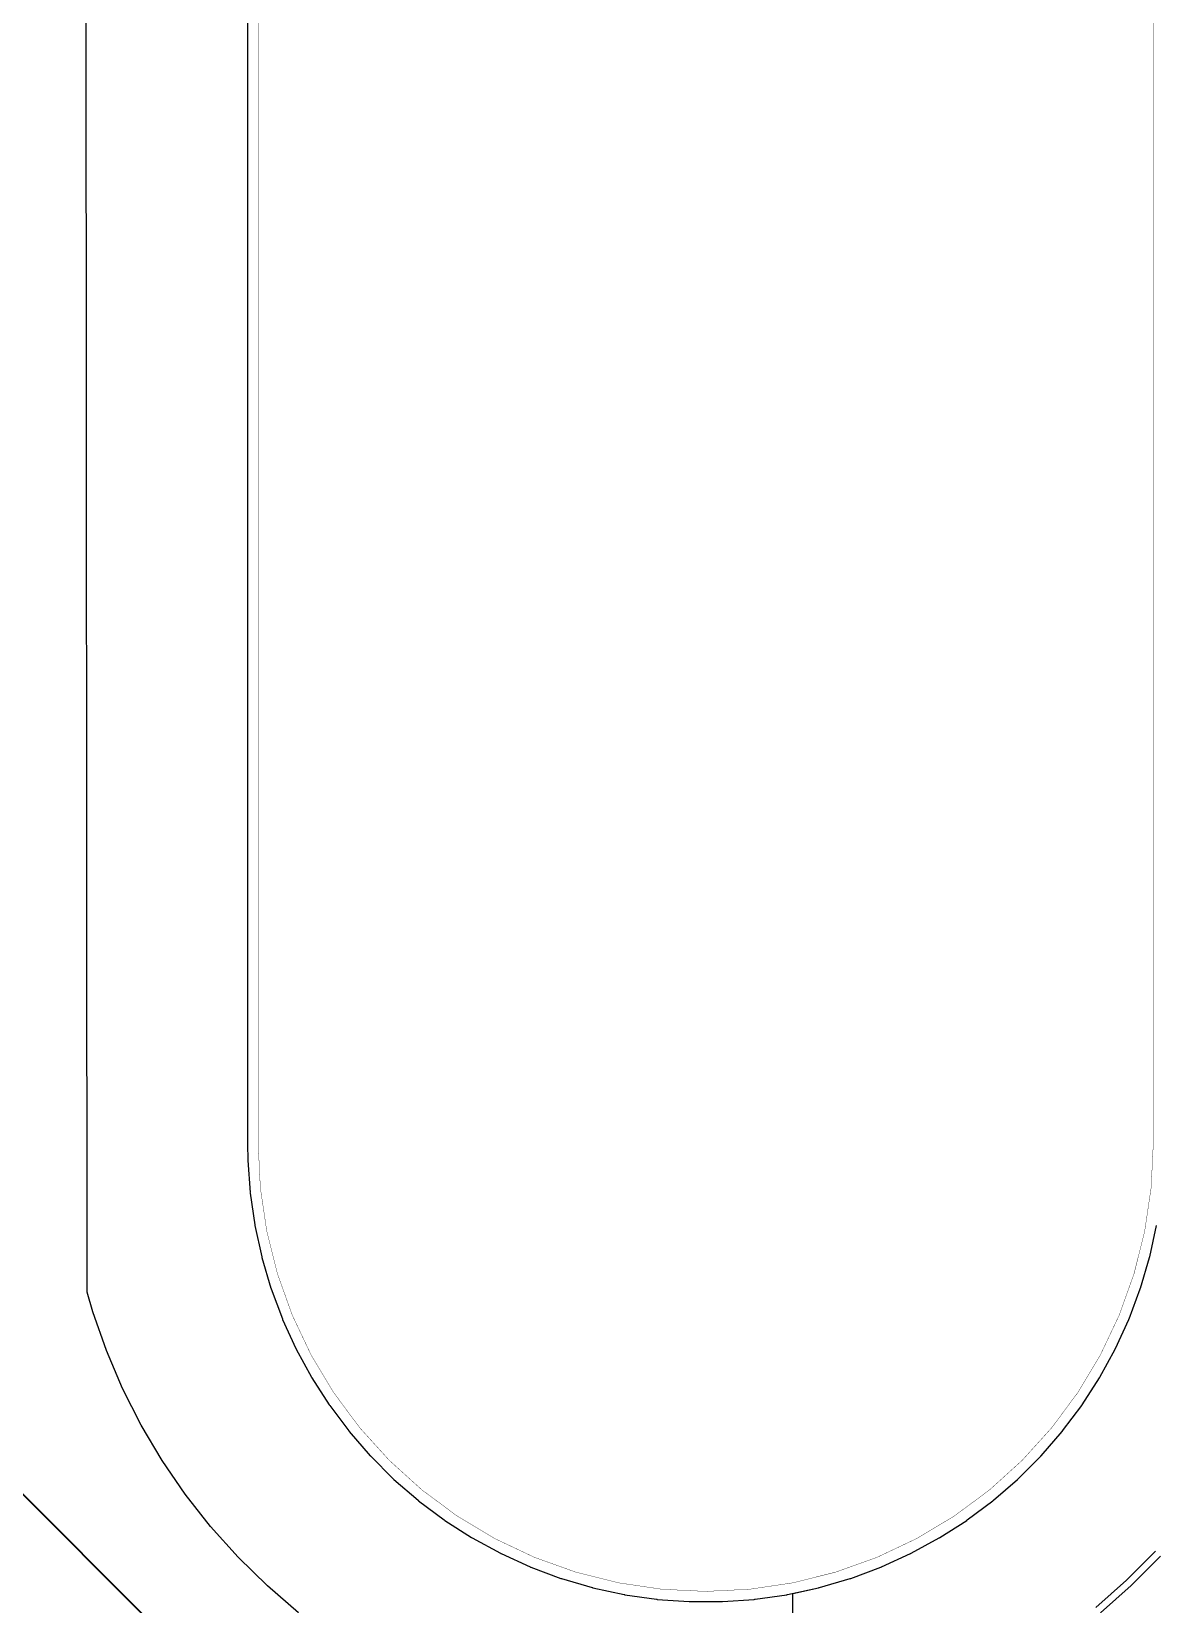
# Model space of a CAD drawing. Header units: inches. Extents: x 0 to 207, y -1 to 213.
# Drawn here: x 1.545 to 3.175, y 0.792 to 3.075 of the extents above; entities that cross this region are included whole.
import ezdxf

# ---------------------------------------------------------------- set-up
doc = ezdxf.new("R2010")
doc.units = ezdxf.units.IN
doc.header["$MEASUREMENT"] = 0
for name, color, linetype in [('Board Outline', 216, 'Continuous'), ('Bottom Layer', 5, 'Continuous'), ('Top Layer', 1, 'Continuous')]:
    doc.layers.add(name, color=color, linetype=linetype)

msp = doc.modelspace()

# ---------------------------------------------------------------- linework, layer by layer
at = {"layer": 'Board Outline', "const_width": 0.0005}
for points in [[(1.8740159, 1.46063), (1.8740159, 3.984252)], [(1.8740159, 1.46063), (1.8740159, 3.984252)], [(1.8740159, 1.46063), (1.8740159, 3.984252)], [(1.8740159, 1.46063), (1.8740159, 3.984252)], [(3.1732285, 1.46063), (3.1732285, 3.984252)], [(3.1732285, 1.46063), (3.1732285, 3.984252)], [(3.1732285, 1.46063), (3.1732285, 3.984252)], [(3.1732285, 1.46063), (3.1732285, 3.984252)]]:
    msp.add_lwpolyline(points, dxfattribs=at)
at = {"layer": 'Board Outline', "const_width": 0.00025}
for points in [[(1.8738909, 1.46063, 1), (1.8741409, 1.46063, 1)], [(1.8738909, 1.46063, 1), (1.8741409, 1.46063, 1)], [(1.8738909, 1.46063, 1), (1.8741409, 1.46063, 1)], [(1.8738909, 1.46063, 1), (1.8741409, 1.46063, 1)], [(1.8738909, 1.46063, 1), (1.8741409, 1.46063, 1)], [(1.8738909, 1.46063, 1), (1.8741409, 1.46063, 1)], [(1.8738909, 1.46063, 1), (1.8741409, 1.46063, 1)], [(1.8738909, 1.46063, 1), (1.8741409, 1.46063, 1)], [(3.1731035, 1.46063, 1), (3.1733535, 1.46063, 1)], [(3.1731035, 1.46063, 1), (3.1733535, 1.46063, 1)], [(3.1731035, 1.46063, 1), (3.1733535, 1.46063, 1)], [(3.1731035, 1.46063, 1), (3.1733535, 1.46063, 1)], [(3.1731035, 1.46063, 1), (3.1733535, 1.46063, 1)], [(3.1731035, 1.46063, 1), (3.1733535, 1.46063, 1)], [(3.1731035, 1.46063, 1), (3.1733535, 1.46063, 1)], [(3.1731035, 1.46063, 1), (3.1733535, 1.46063, 1)]]:
    msp.add_lwpolyline(points, format="xyb", close=True, dxfattribs=at)
at = {"layer": 'Board Outline', "const_width": 0.0005}
msp.add_lwpolyline([(3.1732285, 1.46063, -0.9999999999999999), (1.8740159, 1.46063)], format="xyb", dxfattribs=at)
msp.add_lwpolyline([(3.1732285, 1.46063, -0.9999999999999999), (1.8740159, 1.46063)], format="xyb", dxfattribs=at)
msp.add_lwpolyline([(3.1732285, 1.46063, -0.9999999999999999), (1.8740159, 1.46063)], format="xyb", dxfattribs=at)
msp.add_lwpolyline([(3.1732285, 1.46063, -0.9999999999999999), (1.8740159, 1.46063)], format="xyb", dxfattribs=at)
at = {"layer": 'Bottom Layer'}
for p, q in [((3.1679938, 1.2967272), (3.1778509, 1.3420394)), ((3.1546593, 1.2511759), (3.1677238, 1.2956694)), ((3.1677238, 1.2956694), (3.1677731, 1.2962201)), ((3.1677731, 1.2962201), (3.1679938, 1.2967272)), ((3.1381092, 1.2066919), (3.1543145, 1.25014)), ((3.1543145, 1.25014), (3.1544029, 1.2506858)), ((3.1544029, 1.2506858), (3.1546593, 1.2511759)), ((3.1184279, 1.1635019), (3.1376914, 1.2056833)), ((3.1376914, 1.2056833), (3.1378186, 1.2062214)), ((3.1378186, 1.2062214), (3.1381092, 1.2066919)), ((3.0957155, 1.121826), (3.1179392, 1.1625256)), ((3.1179392, 1.1625256), (3.1181044, 1.1630533)), ((3.1181044, 1.1630533), (3.1184279, 1.1635019)), ((3.0700879, 1.0818766), (3.0951585, 1.1208871)), ((3.0951585, 1.1208871), (3.095361, 1.1214018)), ((3.095361, 1.1214018), (3.0957155, 1.121826)), ((3.0416756, 1.0438571), (3.0694653, 1.0809798)), ((3.0694653, 1.0809798), (3.069704, 1.0814788)), ((3.069704, 1.0814788), (3.0700879, 1.0818766)), ((1.4267717, 1.0568503), (2.0625984, 0.4210236)), ((3.0106233, 1.0079615), (3.0409905, 1.043007)), ((3.0409905, 1.043007), (3.0412641, 1.0434875)), ((3.0412641, 1.0434875), (3.0416756, 1.0438571)), ((2.9770896, 0.9743727), (3.0098794, 1.0071625)), ((3.0098794, 1.0071625), (3.0101866, 1.0076223)), ((3.0101866, 1.0076223), (3.0106233, 1.0079615)), ((2.9412451, 0.9432616), (2.9762906, 0.9736288)), ((2.9762906, 0.9736288), (2.9766298, 0.9740655)), ((2.9766298, 0.9740655), (2.9770896, 0.9743727)), ((2.9032723, 0.9147868), (2.940395, 0.9425765)), ((2.940395, 0.9425765), (2.9407646, 0.942988)), ((2.9407646, 0.942988), (2.9412451, 0.9432616)), ((2.863365, 0.8890936), (2.9023755, 0.9141641)), ((2.9023755, 0.9141641), (2.9027735, 0.9145482)), ((2.9027735, 0.9145482), (2.9032723, 0.9147868)), ((2.8217265, 0.8663129), (2.8624261, 0.8885366)), ((2.8624261, 0.8885366), (2.8628502, 0.8888911)), ((2.8628502, 0.8888911), (2.863365, 0.8890936)), ((2.734112, 0.8299376), (2.7775602, 0.8461429)), ((2.7775602, 0.8461429), (2.7780307, 0.8464335)), ((2.7780307, 0.8464335), (2.7785688, 0.8465607)), ((2.7785688, 0.8465607), (2.8207502, 0.8658242)), ((2.8207502, 0.8658242), (2.8211987, 0.8661476)), ((2.8211987, 0.8661476), (2.8217265, 0.8663129)), ((2.6885827, 0.8165283), (2.7330762, 0.8295928)), ((2.7330762, 0.8295928), (2.7335663, 0.8298492)), ((2.7335663, 0.8298492), (2.734112, 0.8299376)), ((2.6501969, 0.8081381), (2.6875249, 0.8162583)), ((2.6501969, -0.4726771), (2.6501969, 0.8081381)), ((2.6875249, 0.8162583), (2.688032, 0.816479)), ((2.688032, 0.816479), (2.6885827, 0.8165283))]:
    msp.add_line(p, q, dxfattribs=at)
at = {"layer": 'Top Layer'}
for p, q in [((1.8587223, 3.5145275), (1.8587225, 1.46063)), ((1.6257643, 1.2454991), (1.6240369, 3.4299486)), ((1.8587225, 1.46063), (1.8587496, 1.4604938)), ((1.8587496, 1.4604938), (1.8587249, 1.460357)), ((1.8587249, 1.460357), (1.8591388, 1.437171)), ((1.8591388, 1.437171), (1.8592271, 1.4367649)), ((1.8592271, 1.4367649), (1.8591754, 1.4363529)), ((1.8591754, 1.4363529), (1.8624835, 1.3900993)), ((1.8624835, 1.3900993), (1.8626298, 1.389566)), ((1.8626298, 1.389566), (1.8626002, 1.3890138)), ((1.8626002, 1.3890138), (1.8691996, 1.3431139)), ((1.8691996, 1.3431139), (1.8693835, 1.3425925)), ((1.8693835, 1.3425925), (1.8693934, 1.3420395)), ((1.8693934, 1.3420395), (1.8792505, 1.2967272)), ((3.1679938, 1.2967272), (3.1778509, 1.3420394)), ((1.8792505, 1.2967272), (1.8794712, 1.2962201)), ((1.8794712, 1.2962201), (1.8795205, 1.2956694)), ((1.8795205, 1.2956694), (1.892585, 1.2511759)), ((3.1546593, 1.2511759), (3.1677238, 1.2956694)), ((3.1677238, 1.2956694), (3.1677731, 1.2962201)), ((3.1677731, 1.2962201), (3.1679938, 1.2967272)), ((1.6338371, 1.2167904), (1.6257643, 1.2454991)), ((1.892585, 1.2511759), (1.8928414, 1.2506858)), ((1.8928414, 1.2506858), (1.8929298, 1.2501401)), ((1.8929298, 1.2501401), (1.9091351, 1.2066919)), ((3.1381092, 1.2066919), (3.1543145, 1.25014)), ((3.1543145, 1.25014), (3.1544029, 1.2506858)), ((3.1544029, 1.2506858), (3.1546593, 1.2511759)), ((1.6536877, 1.1605463), (1.6338371, 1.2167904)), ((1.9091351, 1.2066919), (1.9094257, 1.2062214)), ((1.9094257, 1.2062214), (1.9095529, 1.2056833)), ((1.9095529, 1.2056833), (1.9288164, 1.1635019)), ((3.1184279, 1.1635019), (3.1376914, 1.2056833)), ((3.1376914, 1.2056833), (3.1378186, 1.2062214)), ((3.1378186, 1.2062214), (3.1381092, 1.2066919)), ((1.677159, 1.1057144), (1.6536877, 1.1605463)), ((1.9288164, 1.1635019), (1.9291398, 1.1630534)), ((1.9291398, 1.1630534), (1.9293051, 1.1625256)), ((1.9293051, 1.1625256), (1.9515288, 1.121826)), ((3.0957155, 1.121826), (3.1179392, 1.1625256)), ((3.1179392, 1.1625256), (3.1181044, 1.1630533)), ((3.1181044, 1.1630533), (3.1184279, 1.1635019)), ((1.9515288, 1.121826), (1.9518833, 1.1214019)), ((1.9518833, 1.1214019), (1.9520858, 1.1208871)), ((1.9520858, 1.1208871), (1.9771563, 1.0818766)), ((3.0700879, 1.0818766), (3.0951585, 1.1208871)), ((3.0951585, 1.1208871), (3.095361, 1.1214018)), ((3.095361, 1.1214018), (3.0957155, 1.121826)), ((1.7041513, 1.0525274), (1.677159, 1.1057144)), ((1.9771563, 1.0818766), (1.9775404, 1.0814786)), ((1.9775404, 1.0814786), (1.977779, 1.0809798)), ((1.977779, 1.0809798), (2.0055687, 1.0438571)), ((3.0416756, 1.0438571), (3.0694653, 1.0809798)), ((3.0694653, 1.0809798), (3.069704, 1.0814788)), ((3.069704, 1.0814788), (3.0700879, 1.0818766)), ((1.4285589, 1.0560472), (1.9930314, 0.4915749)), ((1.7345501, 1.0012111), (1.7041513, 1.0525274)), ((2.0055687, 1.0438571), (2.0059802, 1.0434875)), ((2.0059802, 1.0434875), (2.0062538, 1.043007)), ((2.0062538, 1.043007), (2.036621, 1.0079615)), ((3.0106233, 1.0079615), (3.0409905, 1.043007)), ((3.0409905, 1.043007), (3.0412641, 1.0434875)), ((3.0412641, 1.0434875), (3.0416756, 1.0438571)), ((2.036621, 1.0079615), (2.0370577, 1.0076223)), ((2.0370577, 1.0076223), (2.0373649, 1.0071625)), ((2.0373649, 1.0071625), (2.0701547, 0.9743727)), ((2.9770896, 0.9743727), (3.0098794, 1.0071625)), ((3.0098794, 1.0071625), (3.0101866, 1.0076223)), ((3.0101866, 1.0076223), (3.0106233, 1.0079615)), ((1.7682262, 0.9519835), (1.7345501, 1.0012111)), ((2.0701547, 0.9743727), (2.0706145, 0.9740655)), ((2.0706145, 0.9740655), (2.0709537, 0.9736288)), ((2.0709537, 0.9736288), (2.1059992, 0.9432616)), ((2.9412451, 0.9432616), (2.9762906, 0.9736288)), ((2.9762906, 0.9736288), (2.9766298, 0.9740655)), ((2.9766298, 0.9740655), (2.9770896, 0.9743727)), ((1.8050367, 0.9050535), (1.7682262, 0.9519835)), ((2.1059992, 0.9432616), (2.1064797, 0.942988)), ((2.1064797, 0.942988), (2.1068493, 0.9425765)), ((2.1068493, 0.9425765), (2.143972, 0.9147868)), ((2.9032723, 0.9147868), (2.940395, 0.9425765)), ((2.940395, 0.9425765), (2.9407646, 0.942988)), ((2.9407646, 0.942988), (2.9412451, 0.9432616)), ((2.143972, 0.9147868), (2.144471, 0.9145481)), ((2.144471, 0.9145481), (2.1448688, 0.9141642)), ((2.1448688, 0.9141642), (2.1838793, 0.8890936)), ((2.863365, 0.8890936), (2.9023755, 0.9141641)), ((2.9023755, 0.9141641), (2.9027735, 0.9145482)), ((2.9027735, 0.9145482), (2.9032723, 0.9147868)), ((1.8448254, 0.8606203), (1.8050367, 0.9050535)), ((2.1838793, 0.8890936), (2.184394, 0.8888911)), ((2.184394, 0.8888911), (2.1848182, 0.8885366)), ((2.1848182, 0.8885366), (2.2255178, 0.8663129)), ((2.8217265, 0.8663129), (2.8624261, 0.8885366)), ((2.8624261, 0.8885366), (2.8628502, 0.8888911)), ((2.8628502, 0.8888911), (2.863365, 0.8890936)), ((3.1766057, 0.8695696), (3.1345727, 0.8272533)), ((1.8874232, 0.8188727), (1.8448254, 0.8606203)), ((2.2255178, 0.8663129), (2.2260455, 0.8661477)), ((2.2260455, 0.8661477), (2.2264941, 0.8658242)), ((2.2264941, 0.8658242), (2.2686755, 0.8465607)), ((2.2686755, 0.8465607), (2.2692136, 0.8464335)), ((2.2692136, 0.8464335), (2.2696841, 0.8461429)), ((2.2696841, 0.8461429), (2.3131322, 0.8299376)), ((2.734112, 0.8299376), (2.7775602, 0.8461429)), ((2.7775602, 0.8461429), (2.7780307, 0.8464335)), ((2.7780307, 0.8464335), (2.7785688, 0.8465607)), ((2.7785688, 0.8465607), (2.8207502, 0.8658242)), ((2.8207502, 0.8658242), (2.8211987, 0.8661476)), ((2.8211987, 0.8661476), (2.8217265, 0.8663129)), ((3.1418065, 0.820068), (3.1838395, 0.8623843)), ((2.3131322, 0.8299376), (2.313678, 0.8298492)), ((2.313678, 0.8298492), (2.3141681, 0.8295928)), ((2.3141681, 0.8295928), (2.3586616, 0.8165283)), ((2.6885827, 0.8165283), (2.7330762, 0.8295928)), ((2.7330762, 0.8295928), (2.7335663, 0.8298492)), ((2.7335663, 0.8298492), (2.734112, 0.8299376)), ((3.1345727, 0.8272533), (3.0898732, 0.7877641)), ((1.9326494, 0.7799878), (1.8874232, 0.8188727)), ((2.3586616, 0.8165283), (2.3592123, 0.816479)), ((2.3592123, 0.816479), (2.3597194, 0.8162583)), ((2.3597194, 0.8162583), (2.4050316, 0.8064012)), ((2.4050316, 0.8064012), (2.4055847, 0.8063913)), ((2.4055847, 0.8063913), (2.4061061, 0.8062074)), ((2.4061061, 0.8062074), (2.452006, 0.799608)), ((2.452006, 0.799608), (2.4525582, 0.7996376)), ((2.4525582, 0.7996376), (2.4530915, 0.7994913)), ((2.4530915, 0.7994913), (2.4993452, 0.7961832)), ((2.5478992, 0.7961832), (2.5941528, 0.7994913)), ((2.5941528, 0.7994913), (2.5946861, 0.7996376)), ((2.5946861, 0.7996376), (2.5952383, 0.799608)), ((2.5952383, 0.799608), (2.6411382, 0.8062074)), ((2.6411382, 0.8062074), (2.6416596, 0.8063913)), ((2.6416596, 0.8063913), (2.6422126, 0.8064012)), ((2.6422126, 0.8064012), (2.6875249, 0.8162583)), ((2.6875249, 0.8162583), (2.688032, 0.816479)), ((2.688032, 0.816479), (2.6885827, 0.8165283)), ((3.0966237, 0.7801229), (3.1413232, 0.8196121)), ((3.1413232, 0.8196121), (3.1415273, 0.8198801)), ((3.1415273, 0.8198801), (3.1418065, 0.820068)), ((2.4993452, 0.7961832), (2.4998938, 0.7962521)), ((2.4998938, 0.7962521), (2.5004362, 0.7961442)), ((2.5004362, 0.7961442), (2.5468081, 0.7961442)), ((2.5468081, 0.7961442), (2.5473506, 0.7962521)), ((2.5473506, 0.7962521), (2.5478992, 0.7961832))]:
    msp.add_line(p, q, dxfattribs=at)

doc.saveas('drawing.dxf')
